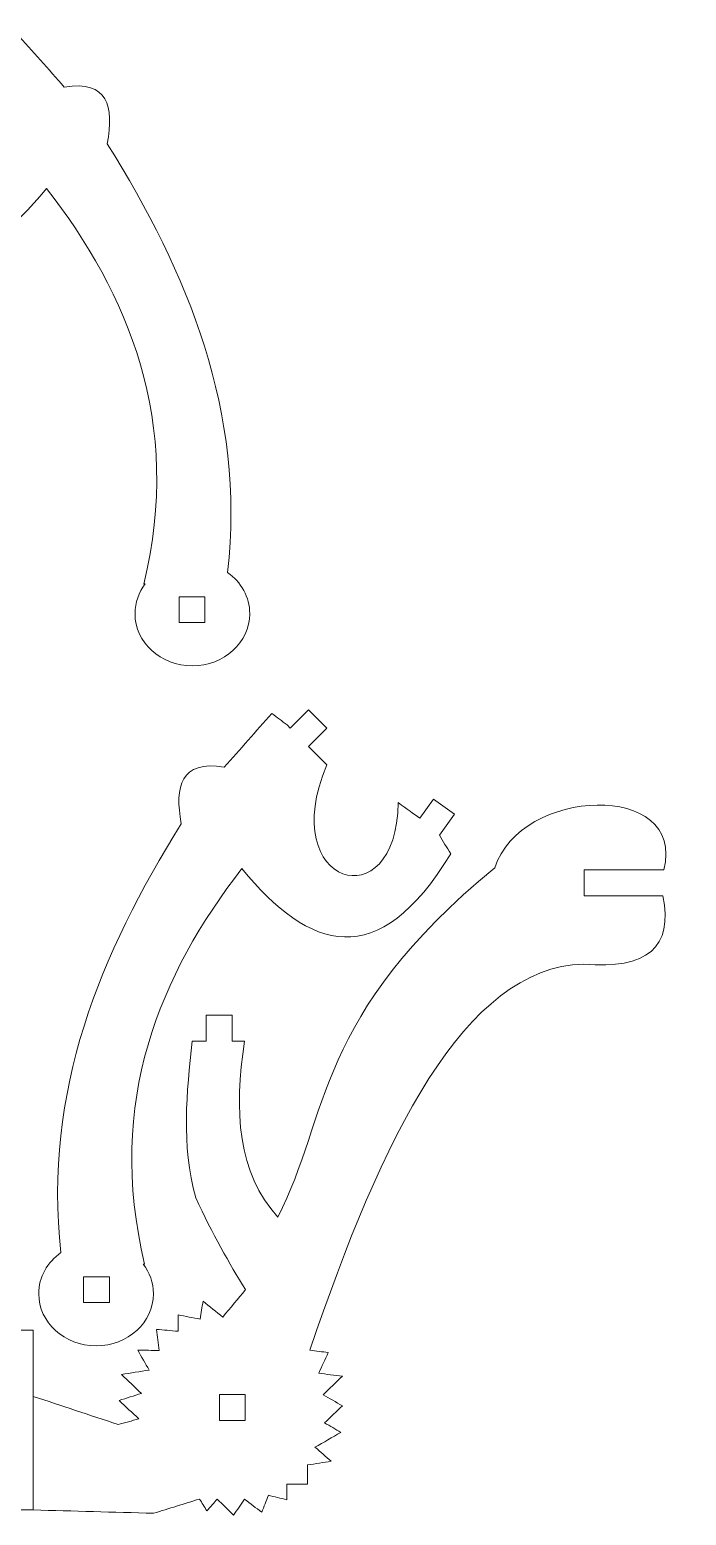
# Model space of a CAD drawing. Header units: millimetres. Extents: x -327 to 267, y -416 to -17.
# Drawn here: x 89.7 to 167.9, y -416.3 to -239.2 of the extents above; entities that cross this region are included whole.
import ezdxf

# ---------------------------------------------------------------- set-up
doc = ezdxf.new("R2010")
doc.units = ezdxf.units.MM
doc.header["$MEASUREMENT"] = 0
doc.layers.add('Layer 1', color=7, linetype='Continuous')

msp = doc.modelspace()

# ---------------------------------------------------------------- linework, layer by layer
at = {"layer": 'Layer 1', "color": 250, "lineweight": 9}
for points, knots in [([(113.25, -303.9496), (114.854, -305.0874), (115.8857, -306.8618), (115.8857, -308.8554), (115.8857, -308.8554), (115.8857, -312.2893), (112.8256, -315.0731), (109.0506, -315.0731), (109.0506, -315.0731), (105.2757, -315.0731), (102.2156, -312.2893), (102.2156, -308.8554), (102.2156, -308.8554), (102.2156, -307.5383), (102.6662, -306.3171), (103.4342, -305.3117), (103.4342, -305.3117), (103.3819, -305.3135), (103.3294, -305.3152), (103.277, -305.3165), (103.277, -305.3165), (107.9206, -285.9459), (101.3944, -270.7076), (91.6769, -258.1646), (91.6769, -258.1646), (83.641, -268.0093), (75.4301, -270.6705), (66.806, -256.4007), (66.806, -256.4007), (67.2554, -255.6341), (67.7158, -254.9498), (68.1549, -254.1957), (68.1549, -254.1957), (68.1549, -254.1957), (66.3489, -251.6882), (66.3489, -251.6882), (66.3489, -251.6882), (66.3489, -251.6882), (68.8563, -249.8823), (68.8563, -249.8823), (68.8563, -249.8823), (68.8563, -249.8823), (70.4964, -252.1595), (70.4964, -252.1595), (70.4964, -252.1595), (71.1923, -251.6486), (72.0115, -251.097), (73.0679, -250.3145), (73.0679, -250.3145), (73.1872, -264.3932), (87.6563, -260.3255), (81.5789, -245.8166), (81.5789, -245.8166), (81.5789, -245.8166), (83.7534, -243.613), (83.7534, -243.613), (83.7534, -243.613), (83.7534, -243.613), (81.5715, -241.4248), (81.5715, -241.4248), (81.5715, -241.4248), (81.5715, -241.4248), (83.7597, -239.243), (83.7597, -239.243), (83.7597, -239.243), (83.7597, -239.243), (85.9329, -241.4225), (85.9329, -241.4225), (85.9329, -241.4225), (85.9329, -241.4225), (86.2967, -241.0554), (86.2967, -241.0554), (86.2967, -241.0554), (86.8994, -240.5997), (87.502, -240.144), (88.1047, -239.6883), (88.1047, -239.6883), (90.0009, -241.8197), (91.8971, -243.9511), (93.7933, -246.0825), (93.7933, -246.0825), (99.0066, -245.2361), (99.6976, -248.3799), (98.9086, -252.8294), (98.9086, -252.8294), (108.5548, -268.3125), (115.3741, -284.6999), (113.2505, -303.9496), (113.2505, -303.9496), (113.2505, -303.9496), (113.25, -303.9496), (113.25, -303.9496)], [0, 0, 0, 0, 0.04166667, 0.04166667, 0.04166667, 0.04166667, 0.08333333, 0.08333333, 0.08333333, 0.08333333, 0.125, 0.125, 0.125, 0.125, 0.16666667, 0.16666667, 0.16666667, 0.16666667, 0.20833333, 0.20833333, 0.20833333, 0.20833333, 0.25, 0.25, 0.25, 0.25, 0.29166667, 0.29166667, 0.29166667, 0.29166667, 0.33333333, 0.33333333, 0.33333333, 0.33333333, 0.375, 0.375, 0.375, 0.375, 0.41666667, 0.41666667, 0.41666667, 0.41666667, 0.45833333, 0.45833333, 0.45833333, 0.45833333, 0.5, 0.5, 0.5, 0.5, 0.54166667, 0.54166667, 0.54166667, 0.54166667, 0.58333333, 0.58333333, 0.58333333, 0.58333333, 0.625, 0.625, 0.625, 0.625, 0.66666667, 0.66666667, 0.66666667, 0.66666667, 0.70833333, 0.70833333, 0.70833333, 0.70833333, 0.75, 0.75, 0.75, 0.75, 0.79166667, 0.79166667, 0.79166667, 0.79166667, 0.83333333, 0.83333333, 0.83333333, 0.83333333, 0.875, 0.875, 0.875, 0.875, 0.91666667, 0.91666667, 0.91666667, 0.91666667, 1, 1, 1, 1]), ([(110.5514, -306.8252), (110.5514, -306.8252), (110.5514, -309.9153), (110.5514, -309.9153), (110.5514, -309.9153), (110.5514, -309.9153), (107.4612, -309.9153), (107.4612, -309.9153), (107.4612, -309.9153), (107.4612, -309.9153), (107.4612, -306.8252), (107.4612, -306.8252), (107.4612, -306.8252), (107.4612, -306.8252), (110.5514, -306.8252), (110.5514, -306.8252)], [0, 0, 0, 0, 0.2, 0.2, 0.2, 0.2, 0.4, 0.4, 0.4, 0.4, 0.6, 0.6, 0.6, 0.6, 1, 1, 1, 1]), ([(93.3809, -385.0117), (91.7769, -386.1495), (90.7452, -387.9239), (90.7452, -389.9175), (90.7452, -389.9175), (90.7452, -393.3514), (93.8053, -396.1352), (97.5803, -396.1352), (97.5803, -396.1352), (101.3552, -396.1352), (104.4153, -393.3514), (104.4153, -389.9175), (104.4153, -389.9175), (104.4153, -388.6004), (103.9647, -387.3792), (103.1967, -386.3738), (103.1967, -386.3738), (103.249, -386.3756), (103.3015, -386.3773), (103.3539, -386.3786), (103.3539, -386.3786), (98.7103, -367.008), (105.2365, -351.7697), (114.954, -339.2267), (114.954, -339.2267), (122.9899, -349.0714), (131.2008, -351.7326), (139.8249, -337.4628), (139.8249, -337.4628), (139.3755, -336.6962), (138.9151, -336.0119), (138.476, -335.2578), (138.476, -335.2578), (138.476, -335.2578), (140.282, -332.7503), (140.282, -332.7503), (140.282, -332.7503), (140.282, -332.7503), (137.7746, -330.9444), (137.7746, -330.9444), (137.7746, -330.9444), (137.7746, -330.9444), (136.1345, -333.2216), (136.1345, -333.2216), (136.1345, -333.2216), (135.4386, -332.7107), (134.6194, -332.1591), (133.563, -331.3766), (133.563, -331.3766), (133.4437, -345.4553), (118.9746, -341.3876), (125.052, -326.8787), (125.052, -326.8787), (125.052, -326.8787), (122.8775, -324.6751), (122.8775, -324.6751), (122.8775, -324.6751), (122.8775, -324.6751), (125.0594, -322.4869), (125.0594, -322.4869), (125.0594, -322.4869), (125.0594, -322.4869), (122.8712, -320.3051), (122.8712, -320.3051), (122.8712, -320.3051), (122.8712, -320.3051), (120.698, -322.4846), (120.698, -322.4846), (120.698, -322.4846), (120.698, -322.4846), (120.3342, -322.1175), (120.3342, -322.1175), (120.3342, -322.1175), (119.7315, -321.6618), (119.1289, -321.2061), (118.5262, -320.7504), (118.5262, -320.7504), (116.63, -322.8818), (114.7338, -325.0132), (112.8376, -327.1446), (112.8376, -327.1446), (107.6243, -326.2982), (106.9333, -329.442), (107.7223, -333.8915), (107.7223, -333.8915), (98.0761, -349.3746), (91.2568, -365.762), (93.3804, -385.0117), (93.3804, -385.0117), (93.3804, -385.0117), (93.3809, -385.0117), (93.3809, -385.0117)], [0, 0, 0, 0, 0.04166667, 0.04166667, 0.04166667, 0.04166667, 0.08333333, 0.08333333, 0.08333333, 0.08333333, 0.125, 0.125, 0.125, 0.125, 0.16666667, 0.16666667, 0.16666667, 0.16666667, 0.20833333, 0.20833333, 0.20833333, 0.20833333, 0.25, 0.25, 0.25, 0.25, 0.29166667, 0.29166667, 0.29166667, 0.29166667, 0.33333333, 0.33333333, 0.33333333, 0.33333333, 0.375, 0.375, 0.375, 0.375, 0.41666667, 0.41666667, 0.41666667, 0.41666667, 0.45833333, 0.45833333, 0.45833333, 0.45833333, 0.5, 0.5, 0.5, 0.5, 0.54166667, 0.54166667, 0.54166667, 0.54166667, 0.58333333, 0.58333333, 0.58333333, 0.58333333, 0.625, 0.625, 0.625, 0.625, 0.66666667, 0.66666667, 0.66666667, 0.66666667, 0.70833333, 0.70833333, 0.70833333, 0.70833333, 0.75, 0.75, 0.75, 0.75, 0.79166667, 0.79166667, 0.79166667, 0.79166667, 0.83333333, 0.83333333, 0.83333333, 0.83333333, 0.875, 0.875, 0.875, 0.875, 0.91666667, 0.91666667, 0.91666667, 0.91666667, 1, 1, 1, 1]), ([(105.0916, -396.6811), (104.9887, -395.8433), (104.8858, -395.0054), (104.7829, -394.1676), (104.7829, -394.1676), (105.6354, -394.2411), (106.488, -394.3145), (107.3405, -394.388), (107.3405, -394.388), (107.3405, -393.7413), (107.3405, -393.0945), (107.3405, -392.4478), (107.3405, -392.4478), (108.2225, -392.6095), (109.1044, -392.7711), (109.9864, -392.9328), (109.9864, -392.9328), (110.0967, -392.2272), (110.2069, -391.5217), (110.3172, -390.8161), (110.3172, -390.8161), (111.1036, -391.4408), (111.89, -392.0655), (112.6764, -392.6902), (112.6764, -392.6902), (113.5804, -391.6025), (114.4844, -390.5147), (115.3884, -389.427), (115.3884, -389.427), (113.4266, -386.3347), (111.4515, -382.7641), (109.4569, -378.4902), (109.4569, -378.4902), (107.6719, -372.094), (108.4053, -365.9495), (109.0159, -359.7929), (109.0159, -359.7929), (109.0159, -359.7929), (110.7108, -359.7929), (110.7108, -359.7929), (110.7108, -359.7929), (110.7108, -359.7929), (110.7108, -356.7028), (110.7108, -356.7028), (110.7108, -356.7028), (110.7108, -356.7028), (113.801, -356.7028), (113.801, -356.7028), (113.801, -356.7028), (113.801, -356.7028), (113.801, -359.7929), (113.801, -359.7929), (113.801, -359.7929), (113.801, -359.7929), (115.2777, -359.7929), (115.2777, -359.7929), (115.2777, -359.7929), (113.982, -368.0991), (114.4248, -375.5359), (119.2465, -380.7833), (119.2465, -380.7833), (125.4043, -368.6933), (123.6373, -356.7143), (145.0874, -339.1552), (145.0874, -339.1552), (148.0685, -329.5719), (167.895, -328.6679), (165.2197, -339.405), (165.2197, -339.405), (165.2197, -339.405), (155.7462, -339.405), (155.7462, -339.405), (155.7462, -339.405), (155.7462, -339.405), (155.7462, -342.4951), (155.7462, -342.4951), (155.7462, -342.4951), (155.7462, -342.4951), (165.0953, -342.4951), (165.0953, -342.4951), (165.0953, -342.4951), (166.3968, -348.6213), (163.2106, -351.2953), (155.6708, -350.6205), (155.6708, -350.6205), (141.4076, -351.0118), (131.649, -371.2988), (123.0388, -396.6581), (123.0388, -396.6581), (123.7738, -396.7463), (124.5088, -396.8344), (125.2438, -396.9226), (125.2438, -396.9226), (124.8616, -397.7458), (124.4794, -398.5689), (124.0972, -399.3921), (124.0972, -399.3921), (125.038, -399.5097), (125.9787, -399.6273), (126.9195, -399.7449), (126.9195, -399.7449), (126.1551, -400.4798), (125.3908, -401.2148), (124.6264, -401.9497), (124.6264, -401.9497), (125.3908, -402.3907), (126.1551, -402.8317), (126.9195, -403.2727), (126.9195, -403.2727), (126.2139, -403.9488), (125.5084, -404.625), (124.8028, -405.3011), (124.8028, -405.3011), (125.4496, -405.6833), (126.0963, -406.0655), (126.7431, -406.4477), (126.7431, -406.4477), (125.7141, -407.0357), (124.6852, -407.6236), (123.6562, -408.2116), (123.6562, -408.2116), (124.303, -408.7702), (124.9497, -409.3287), (125.5965, -409.8873), (125.5965, -409.8873), (124.6558, -410.0343), (123.715, -410.1812), (122.7743, -410.3282), (122.7743, -410.3282), (122.7743, -411.0926), (122.7743, -411.8569), (122.7743, -412.6213), (122.7743, -412.6213), (121.9512, -412.6213), (121.128, -412.6213), (120.3049, -412.6213), (120.3049, -412.6213), (120.3049, -413.2387), (120.3049, -413.856), (120.3049, -414.4734), (120.3049, -414.4734), (119.5699, -414.297), (118.835, -414.1206), (118.1, -413.9442), (118.1, -413.9442), (117.8354, -414.6204), (117.5708, -415.2965), (117.3062, -415.9727), (117.3062, -415.9727), (116.6301, -415.4435), (115.9539, -414.9144), (115.2778, -414.3852), (115.2778, -414.3852), (114.8368, -415.032), (114.3958, -415.6787), (113.9548, -416.3255), (113.9548, -416.3255), (113.3081, -415.6787), (112.6613, -415.032), (112.0146, -414.3852), (112.0146, -414.3852), (111.603, -414.8556), (111.1914, -415.3259), (110.7798, -415.7963), (110.7798, -415.7963), (110.4858, -415.3259), (110.1919, -414.8556), (109.8979, -414.3852), (109.8979, -414.3852), (108.0753, -414.9515), (106.2527, -415.5177), (104.4301, -416.084), (104.4301, -416.084), (99.6462, -415.9517), (94.8622, -415.8195), (90.0783, -415.6872), (90.0783, -415.6872), (90.0783, -411.1745), (90.0783, -406.6619), (90.0783, -402.1492), (90.0783, -402.1492), (93.4511, -403.2663), (96.824, -404.3835), (100.1968, -405.5006), (100.1968, -405.5006), (101.0199, -405.2801), (101.8431, -405.0596), (102.6662, -404.8391), (102.6662, -404.8391), (101.8872, -404.1042), (101.1081, -403.3692), (100.3291, -402.6343), (100.3291, -402.6343), (101.211, -402.355), (102.093, -402.0757), (102.9749, -401.7964), (102.9749, -401.7964), (102.1811, -401.0467), (101.3874, -400.2971), (100.5936, -399.5474), (100.5936, -399.5474), (101.696, -399.371), (102.7985, -399.1947), (103.9009, -399.0183), (103.9009, -399.0183), (103.4452, -398.2245), (102.9896, -397.4308), (102.5339, -396.637), (102.5339, -396.637), (103.3865, -396.6517), (104.239, -396.6664), (105.0916, -396.6811)], [0, 0, 0, 0, 0.01851852, 0.01851852, 0.01851852, 0.01851852, 0.03703704, 0.03703704, 0.03703704, 0.03703704, 0.05555556, 0.05555556, 0.05555556, 0.05555556, 0.07407407, 0.07407407, 0.07407407, 0.07407407, 0.09259259, 0.09259259, 0.09259259, 0.09259259, 0.11111111, 0.11111111, 0.11111111, 0.11111111, 0.12962963, 0.12962963, 0.12962963, 0.12962963, 0.14814815, 0.14814815, 0.14814815, 0.14814815, 0.16666667, 0.16666667, 0.16666667, 0.16666667, 0.18518519, 0.18518519, 0.18518519, 0.18518519, 0.2037037, 0.2037037, 0.2037037, 0.2037037, 0.22222222, 0.22222222, 0.22222222, 0.22222222, 0.24074074, 0.24074074, 0.24074074, 0.24074074, 0.25925926, 0.25925926, 0.25925926, 0.25925926, 0.27777778, 0.27777778, 0.27777778, 0.27777778, 0.2962963, 0.2962963, 0.2962963, 0.2962963, 0.31481481, 0.31481481, 0.31481481, 0.31481481, 0.33333333, 0.33333333, 0.33333333, 0.33333333, 0.35185185, 0.35185185, 0.35185185, 0.35185185, 0.37037037, 0.37037037, 0.37037037, 0.37037037, 0.38888889, 0.38888889, 0.38888889, 0.38888889, 0.40740741, 0.40740741, 0.40740741, 0.40740741, 0.42592593, 0.42592593, 0.42592593, 0.42592593, 0.44444444, 0.44444444, 0.44444444, 0.44444444, 0.46296296, 0.46296296, 0.46296296, 0.46296296, 0.48148148, 0.48148148, 0.48148148, 0.48148148, 0.5, 0.5, 0.5, 0.5, 0.51851852, 0.51851852, 0.51851852, 0.51851852, 0.53703704, 0.53703704, 0.53703704, 0.53703704, 0.55555556, 0.55555556, 0.55555556, 0.55555556, 0.57407407, 0.57407407, 0.57407407, 0.57407407, 0.59259259, 0.59259259, 0.59259259, 0.59259259, 0.61111111, 0.61111111, 0.61111111, 0.61111111, 0.62962963, 0.62962963, 0.62962963, 0.62962963, 0.64814815, 0.64814815, 0.64814815, 0.64814815, 0.66666667, 0.66666667, 0.66666667, 0.66666667, 0.68518519, 0.68518519, 0.68518519, 0.68518519, 0.7037037, 0.7037037, 0.7037037, 0.7037037, 0.72222222, 0.72222222, 0.72222222, 0.72222222, 0.74074074, 0.74074074, 0.74074074, 0.74074074, 0.75925926, 0.75925926, 0.75925926, 0.75925926, 0.77777778, 0.77777778, 0.77777778, 0.77777778, 0.7962963, 0.7962963, 0.7962963, 0.7962963, 0.81481481, 0.81481481, 0.81481481, 0.81481481, 0.83333333, 0.83333333, 0.83333333, 0.83333333, 0.85185185, 0.85185185, 0.85185185, 0.85185185, 0.87037037, 0.87037037, 0.87037037, 0.87037037, 0.88888889, 0.88888889, 0.88888889, 0.88888889, 0.90740741, 0.90740741, 0.90740741, 0.90740741, 0.92592593, 0.92592593, 0.92592593, 0.92592593, 0.94444444, 0.94444444, 0.94444444, 0.94444444, 0.96296296, 0.96296296, 0.96296296, 0.96296296, 1, 1, 1, 1]), ([(96.0795, -387.8873), (96.0795, -387.8873), (96.0795, -390.9774), (96.0795, -390.9774), (96.0795, -390.9774), (96.0795, -390.9774), (99.1697, -390.9774), (99.1697, -390.9774), (99.1697, -390.9774), (99.1697, -390.9774), (99.1697, -387.8873), (99.1697, -387.8873), (99.1697, -387.8873), (99.1697, -387.8873), (96.0795, -387.8873), (96.0795, -387.8873)], [0, 0, 0, 0, 0.2, 0.2, 0.2, 0.2, 0.4, 0.4, 0.4, 0.4, 0.6, 0.6, 0.6, 0.6, 1, 1, 1, 1]), ([(28.1656, -394.256), (28.1656, -394.256), (40.5546, -394.256), (40.5546, -394.256), (40.5546, -394.256), (40.5546, -394.256), (40.5546, -391.1658), (40.5546, -391.1658), (40.5546, -391.1658), (40.5546, -391.1658), (43.6447, -391.1658), (43.6447, -391.1658), (43.6447, -391.1658), (43.6447, -391.1658), (43.6447, -394.256), (43.6447, -394.256), (43.6447, -394.256), (43.6447, -394.256), (57.5769, -394.256), (57.5769, -394.256), (57.5769, -394.256), (57.5769, -394.256), (57.5769, -405.4788), (57.5769, -405.4788), (57.5769, -405.4788), (57.5769, -405.4788), (60.667, -405.4788), (60.667, -405.4788), (60.667, -405.4788), (60.667, -405.4788), (60.667, -394.256), (60.667, -394.256), (60.667, -394.256), (60.667, -394.256), (74.5101, -394.256), (74.5101, -394.256), (74.5101, -394.256), (74.5101, -394.256), (74.5101, -391.1658), (74.5101, -391.1658), (74.5101, -391.1658), (74.5101, -391.1658), (77.6002, -391.1658), (77.6002, -391.1658), (77.6002, -391.1658), (77.6002, -391.1658), (77.6002, -394.256), (77.6002, -394.256), (77.6002, -394.256), (77.6002, -394.256), (90.0783, -394.256), (90.0783, -394.256), (90.0783, -394.256), (90.0783, -394.256), (90.0783, -415.6873), (90.0783, -415.6873), (90.0783, -415.6873), (90.0783, -415.6873), (45.1656, -415.6873), (45.1656, -415.6873), (45.1656, -415.6873), (35.8156, -415.6873), (28.1656, -408.0373), (28.1656, -398.6873), (28.1656, -398.6873), (28.1656, -398.6873), (28.1656, -394.256), (28.1656, -394.256)], [0, 0, 0, 0, 0.05555556, 0.05555556, 0.05555556, 0.05555556, 0.11111111, 0.11111111, 0.11111111, 0.11111111, 0.16666667, 0.16666667, 0.16666667, 0.16666667, 0.22222222, 0.22222222, 0.22222222, 0.22222222, 0.27777778, 0.27777778, 0.27777778, 0.27777778, 0.33333333, 0.33333333, 0.33333333, 0.33333333, 0.38888889, 0.38888889, 0.38888889, 0.38888889, 0.44444444, 0.44444444, 0.44444444, 0.44444444, 0.5, 0.5, 0.5, 0.5, 0.55555556, 0.55555556, 0.55555556, 0.55555556, 0.61111111, 0.61111111, 0.61111111, 0.61111111, 0.66666667, 0.66666667, 0.66666667, 0.66666667, 0.72222222, 0.72222222, 0.72222222, 0.72222222, 0.77777778, 0.77777778, 0.77777778, 0.77777778, 0.83333333, 0.83333333, 0.83333333, 0.83333333, 0.88888889, 0.88888889, 0.88888889, 0.88888889, 1, 1, 1, 1]), ([(112.2646, -401.9351), (112.2646, -401.9351), (112.2646, -405.0252), (112.2646, -405.0252), (112.2646, -405.0252), (112.2646, -405.0252), (115.3548, -405.0252), (115.3548, -405.0252), (115.3548, -405.0252), (115.3548, -405.0252), (115.3548, -401.9351), (115.3548, -401.9351), (115.3548, -401.9351), (115.3548, -401.9351), (112.2646, -401.9351), (112.2646, -401.9351)], [0, 0, 0, 0, 0.2, 0.2, 0.2, 0.2, 0.4, 0.4, 0.4, 0.4, 0.6, 0.6, 0.6, 0.6, 1, 1, 1, 1])]:
    msp.add_open_spline(points, degree=3, knots=knots, dxfattribs=at)

doc.saveas('drawing.dxf')
